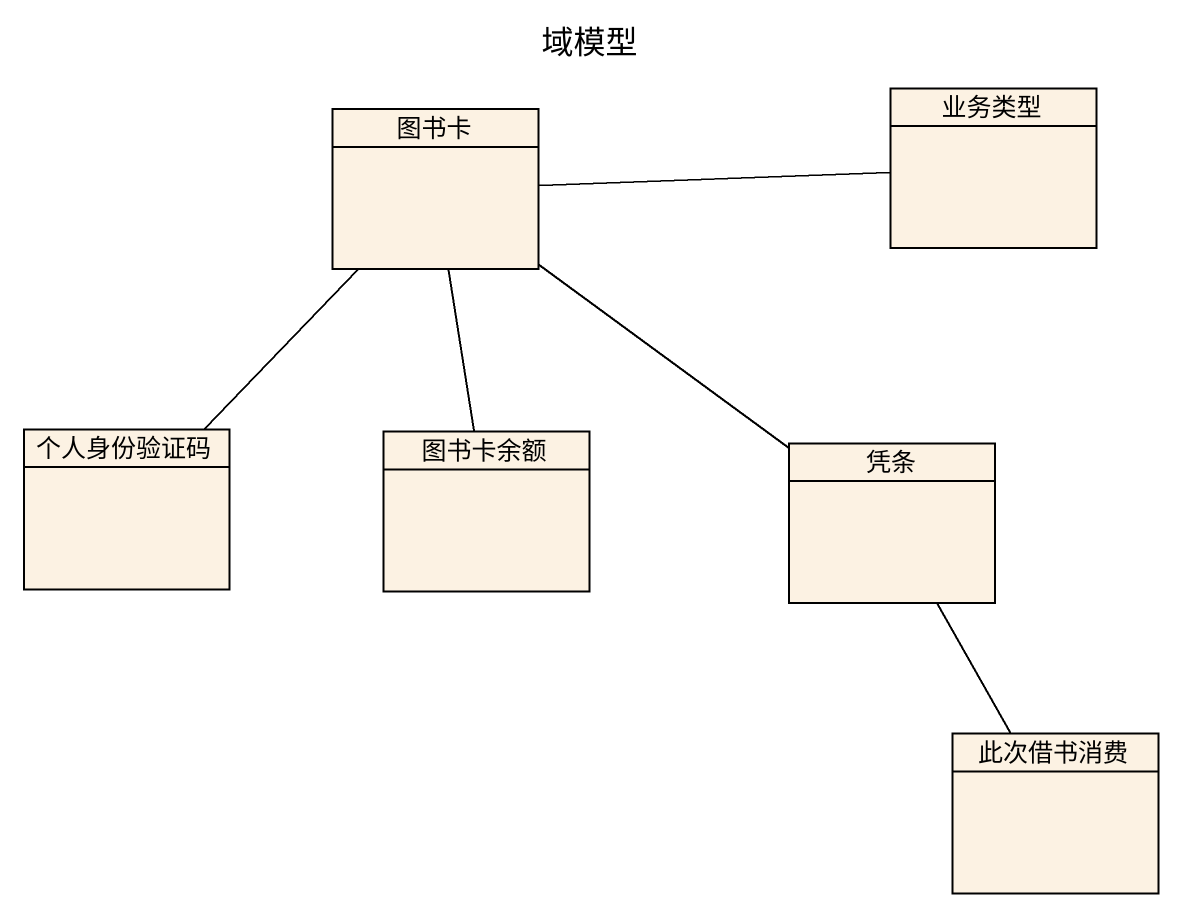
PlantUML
@startuml
title 域模型
hide circle
hide empty members
class 图书卡
class 业务类型
class 个人身份验证码
class 图书卡余额
class 凭条
class 此次借书消费
图书卡 -right- 业务类型
图书卡 -- 个人身份验证码
图书卡 -- 图书卡余额
图书卡 -- 凭条
凭条 -- 此次借书消费
@enduml
